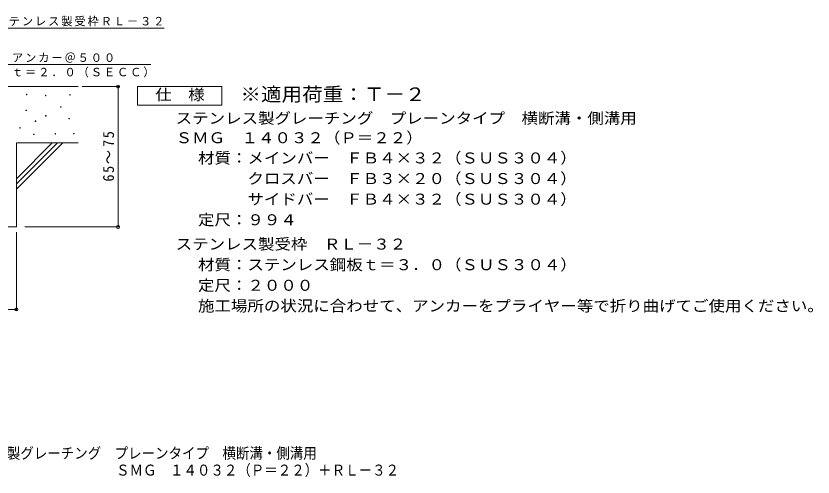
# Model space of a CAD drawing. Units: millimetres, scale not verified. Extents: x -341 to 298, y -274 to 243.
# Drawn here: x -128 to 298, y -274.1 to -27.8 of the extents above; entities that cross this region are included whole.
import ezdxf
from ezdxf.enums import TextEntityAlignment as Align

# ---------------------------------------------------------------- set-up
doc = ezdxf.new("R2010")
doc.units = ezdxf.units.MM
doc.header["$LTSCALE"] = 2
doc.header["$PDMODE"] = 32
doc.header["$PDSIZE"] = 1.6
for name, color, linetype, lineweight in [('D-0', 7, 'Continuous', 9), ('D-4', 7, 'Continuous', 9), ('D-5', 7, 'Continuous', 9), ('D-6', 6, 'Continuous', 9)]:
    doc.layers.add(name, color=color, linetype=linetype, lineweight=lineweight)
doc.layers.add('F-5_F-5ﾚｲﾔ', color=2, linetype='Continuous')
doc.styles.add('ＭＳ ゴシック', font='')
doc.styles.get('ＭＳ ゴシック').set_extended_font_data('MS Gothic')

msp = doc.modelspace()

# ---------------------------------------------------------------- linework, layer by layer
at = {"layer": 'D-0'}
for points in [[(-122.383, -69.982), (-122.383, -69.682), (-122.083, -69.682), (-122.083, -69.982)], [(-112.232, -70.523), (-112.232, -70.223), (-111.932, -70.223), (-111.932, -70.523)], [(-99.238, -70.117), (-99.238, -69.817), (-98.938, -69.817), (-98.938, -70.117)], [(-104.111, -76.614), (-104.111, -76.314), (-103.811, -76.314), (-103.811, -76.614)], [(-122.654, -78.373), (-122.654, -78.073), (-122.354, -78.073), (-122.354, -78.373)], [(-117.646, -84.193), (-117.646, -83.893), (-117.346, -83.893), (-117.346, -84.193)], [(-112.096, -81.351), (-112.096, -81.051), (-111.796, -81.051), (-111.796, -81.351)], [(-99.644, -82.84), (-99.644, -82.54), (-99.344, -82.54), (-99.344, -82.84)], [(-125.935, -87.69), (-125.935, -87.39), (-125.635, -87.39), (-125.635, -87.69)], [(-118.593, -91.232), (-118.593, -90.932), (-118.293, -90.932), (-118.293, -91.232)], [(-107.089, -90.961), (-107.089, -90.661), (-106.789, -90.661), (-106.789, -90.961)], [(-97.208, -90.825), (-97.208, -90.525), (-96.908, -90.525), (-96.908, -90.825)]]:
    msp.add_lwpolyline(points, close=True, dxfattribs=at)
at = {"layer": 'D-4'}
for p, q in [((-92.546, -65.544), (-72.815, -65.544)), ((-73.415, -140.544), (-73.415, -65.544)), ((-123.305, -140.544), (-72.815, -140.544)), ((-127.752, -143.299), (-127.752, -185.161)), ((-207.752, -184.561), (-127.752, -184.561))]:
    msp.add_line(p, q, dxfattribs=at)
for p in [(-73.415, -65.544), (-73.415, -140.544), (-127.752, -184.561)]:
    msp.add_point(p, dxfattribs=at)
at = {"layer": 'D-5'}
for p, q in [((-139.734, -34.343), (-48.815, -34.343)), ((-55.83, -53.726), (-132.944, -53.726))]:
    msp.add_line(p, q, dxfattribs=at)
msp.add_lwpolyline([(-63.039, -75.544), (-63.039, -65.544), (-18.039, -65.544), (-18.039, -75.544)], close=True, dxfattribs=at)
at = {"layer": 'D-6'}
for p, q in [((-177.752, -65.544), (-94.752, -65.544)), ((-127.752, -114.746), (-108.55, -95.544)), ((-127.752, -95.544), (-94.752, -95.544)), ((-127.752, -117.575), (-105.722, -95.544)), ((-127.752, -95.544), (-127.752, -140.544)), ((-127.752, -120.403), (-102.894, -95.544)), ((-177.752, -140.544), (-127.752, -140.544))]:
    msp.add_line(p, q, dxfattribs=at)

# ---------------------------------------------------------------- texts
at = {"layer": 'D-4', "color": 2, "insert": (-75.521, -116.294), "char_height": 5.865, "attachment_point": 7, "rotation": 90, "style": 'ＭＳ ゴシック'}
msp.add_mtext('\\T1.22;\\W0.95;65～75', dxfattribs=at)
at = {"layer": 'D-5', "color": 2, "style": 'ＭＳ ゴシック', "width": 1.1}
for s, p in [('仕\u3000様', (-53.539, -74.544)), ('ステンレス製グレーチング\u3000プレーンタイプ\u3000横断溝・側溝用', (-42.621, -87.129)), ('ＳＭＧ\u3000１４０３２（Ｐ＝２２）', (-42.621, -97.566)), ('材質：メインバー\u3000ＦＢ４×３２（ＳＵＳ３０４）', (-30.678, -108.368)), ('\u3000\u3000\u3000クロスバー\u3000ＦＢ３×２０（ＳＵＳ３０４）', (-30.678, -119.368)), ('\u3000\u3000\u3000サイドバー\u3000ＦＢ４×３２（ＳＵＳ３０４）', (-30.678, -130.368)), ('定尺：９９４', (-30.678, -141.368)), ('ステンレス製受枠\u3000ＲＬ－３２', (-42.621, -154.368)), ('材質：ステンレス鋼板ｔ＝３．０（ＳＵＳ３０４）', (-30.678, -165.368)), ('定尺：２０００', (-30.678, -176.368)), ('施工場所の状況に合わせて、アンカーをプライヤー等で折り曲げてご使用ください。', (-30.678, -187.368))]:
    msp.add_text(s, height=5.865, dxfattribs=at).set_placement(p, align=Align.BOTTOM_LEFT)
at = {"layer": 'D-5', "color": 3, "style": 'ＭＳ ゴシック', "width": 1.1}
msp.add_text('※適用荷重：Ｔ－２', height=7.331, dxfattribs=at).set_placement((-8.039, -75.544), align=Align.BOTTOM_LEFT)
at = {"layer": 'D-5', "char_height": 4.399, "attachment_point": 7, "style": 'ＭＳ ゴシック'}
for s, insert in [('\\T1.17;ステンレス製受枠ＲＬ－３２', (-138.857, -33.392)), ('\\T1.17;アンカー＠５００', (-130.097, -52.794)), ('\\T1.17;ｔ＝２．０（ＳＥＣＣ）', (-130.097, -60.658))]:
    msp.add_mtext(s, dxfattribs=dict(at, insert=insert))
at = {"layer": 'F-5_F-5ﾚｲﾔ', "style": 'ＭＳ ゴシック', "width": 0.9}
for s, p in [('ステンレス製グレーチング\u3000プレーンタイプ\u3000横断溝・側溝用\u3000', (-168.822, -266.026)), ('ＳＭＧ\u3000１４０３２（Ｐ＝２２）＋ＲＬ－３２', (-74.456, -275.076))]:
    msp.add_text(s, height=5.865, dxfattribs=at).set_placement(p, align=Align.BOTTOM_LEFT)

doc.saveas('drawing.dxf')
